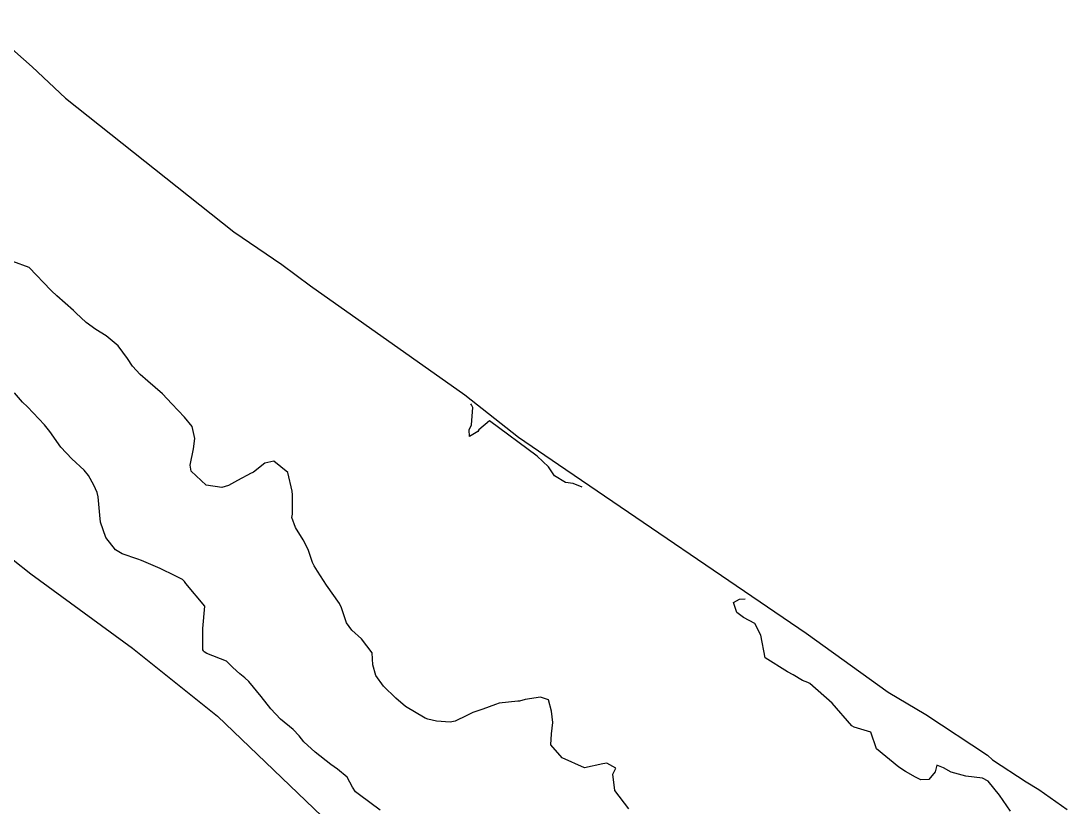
# Model space of a CAD drawing. Header units: metres. Extents: x 307586 to 320046, y 7427249 to 7434250.
# Drawn here: x 311698.7 to 311792, y 7432301.8 to 7432371.9 of the extents above; entities that cross this region are included whole.
import ezdxf

# ---------------------------------------------------------------- set-up
doc = ezdxf.new("R2010")
doc.units = ezdxf.units.M
doc.header["$MEASUREMENT"] = 0
for name, color, linetype in [('Area', 45, 'Continuous'), ('Curvas de Nivel 1m', 11, 'Continuous'), ('Curvas de Nivel 5m', 15, 'Continuous'), ('Vias Secundárias', 230, 'Continuous')]:
    doc.layers.add(name, color=color, linetype=linetype)

msp = doc.modelspace()

# ---------------------------------------------------------------- linework, layer by layer
at = {"layer": 'Area'}
msp.add_polyline3d([(311695.065, 7432371.943, 719.406), (311699.745, 7432367.839, 719.486), (311702.695, 7432365.056, 719.436), (311717.692, 7432353.137, 719.785), (311721.984, 7432350.225, 720.254), (311724.549, 7432348.33, 720.164), (311738.287, 7432338.596, 720.005), (311743.072, 7432334.836, 719.835), (311746.65, 7432332.382, 720.074), (311768.711, 7432317.344, 720.034), (311775.997, 7432312.077, 720.104), (311779.38, 7432310.106, 720.123), (311784.864, 7432306.453, 720.035), (311785.313, 7432306.052, 720.135), (311788.32, 7432304.099, 721.403), (311789.448, 7432303.395, 720.084), (311791.953, 7432301.631, 720.074)], dxfattribs=at)
at = {"layer": 'Curvas de Nivel 1m', "flags": 128}
for points, elevation in [([(311752.907, 7432301.682), (311751.65, 7432303.323), (311751.478, 7432304.784), (311751.751, 7432305.322), (311750.949, 7432305.748), (311750.581, 7432305.701), (311748.943, 7432305.35), (311746.956, 7432306.229), (311745.963, 7432307.39), (311746, 7432308.373), (311746.121, 7432309.389), (311746.002, 7432310.396), (311745.731, 7432311.393), (311745.025, 7432311.624), (311743.671, 7432311.42), (311743.167, 7432311.282), (311743.021, 7432311.271), (311741.362, 7432311.102), (311741.016, 7432310.99), (311739.907, 7432310.563), (311739.005, 7432310.265), (311738.47, 7432310.009), (311737.414, 7432309.494), (311736.992, 7432309.407), (311735.764, 7432309.512), (311734.995, 7432309.667), (311734.762, 7432309.757), (311733.012, 7432310.817), (311732.13, 7432311.559), (311731.034, 7432312.634), (311730.345, 7432313.577), (311730.096, 7432314.536), (311730.03, 7432315.58), (311729.082, 7432316.841), (311728.225, 7432317.603), (311727.759, 7432318.27), (311727.314, 7432319.617), (311727.119, 7432319.998), (311725.961, 7432321.632), (311725.155, 7432322.873), (311724.858, 7432323.343), (311724.73, 7432323.646), (311724.331, 7432324.81), (311723.87, 7432325.66), (311723.2, 7432326.778), (311722.861, 7432327.674), (311722.921, 7432327.968), (311722.944, 7432329.673), (311722.911, 7432330), (311722.529, 7432331.677), (311721.273, 7432332.683), (311720.466, 7432332.503), (311719.465, 7432331.708), (311719.338, 7432331.633), (311719.261, 7432331.599), (311718.032, 7432330.948), (311717.245, 7432330.518), (311716.646, 7432330.341), (311715.245, 7432330.555), (311713.908, 7432331.78), (311713.808, 7432332.321), (311714.121, 7432333.777), (311714.224, 7432334.708), (311713.988, 7432335.78), (311713.315, 7432336.618), (311712.171, 7432337.802), (311711.342, 7432338.687), (311710.045, 7432339.823), (311709.359, 7432340.4), (311708.682, 7432341.156), (311708.245, 7432341.847), (311707.39, 7432342.983), (311706.318, 7432343.871), (311705.408, 7432344.436), (311704.558, 7432345.037), (311703.641, 7432345.907), (311703.426, 7432346.122), (311701.937, 7432347.434), (311701.452, 7432347.862), (311701.385, 7432347.931), (311699.473, 7432349.95), (311698.006, 7432350.5)], 719), ([(311730.736, 7432301.572), (311728.916, 7432302.916), (311728.534, 7432303.211), (311728.287, 7432303.6), (311727.815, 7432304.49), (311726.939, 7432305.224), (311726.36, 7432305.626), (311724.959, 7432306.727), (311723.957, 7432307.655), (311723.516, 7432308.2), (311722.984, 7432308.756), (311721.862, 7432309.681), (311721.007, 7432310.602), (311720.137, 7432311.699), (311719.036, 7432313.036), (311718.695, 7432313.371), (311718.235, 7432313.722), (311717.61, 7432314.293), (311717.054, 7432314.838), (311715.293, 7432315.526), (311715.062, 7432315.676), (311715.019, 7432315.718), (311714.995, 7432315.761), (311714.958, 7432315.868), (311714.941, 7432317.762), (311715.113, 7432319.76), (311713.416, 7432321.786), (311713.306, 7432321.949), (311713.146, 7432322.133), (311712.474, 7432322.473), (311711.156, 7432323.114), (311709.468, 7432323.827), (311709.164, 7432323.938), (311707.751, 7432324.433), (311707.172, 7432324.777), (311706.287, 7432325.869), (311705.824, 7432327.253), (311705.765, 7432327.874), (311705.605, 7432329.501), (311705.516, 7432329.877), (311705.24, 7432330.54), (311704.76, 7432331.399), (311704.36, 7432331.893), (311703.268, 7432332.902), (311702.286, 7432333.92), (311701.297, 7432335.316), (311700.829, 7432335.935), (311699.327, 7432337.528), (311698.868, 7432337.957), (311698.148, 7432338.775)], 718)]:
    msp.add_lwpolyline(points, dxfattribs=dict(at, elevation=elevation))
at = {"layer": 'Curvas de Nivel 5m', "elevation": 720, "flags": 128}
for points in [[(311748.753, 7432330.36), (311747.932, 7432330.691), (311747.254, 7432330.779), (311746.287, 7432331.39), (311745.732, 7432332.169), (311744.722, 7432333.115), (311740.482, 7432336.292), (311739.543, 7432335.468), (311739.434, 7432335.336), (311739.301, 7432335.245), (311738.707, 7432334.889), (311738.662, 7432335.48), (311738.872, 7432335.914), (311738.99, 7432337.475), (311738.879, 7432337.704), (311738.833, 7432337.81)], [(311786.909, 7432301.462), (311785.923, 7432302.91), (311784.935, 7432304.162), (311784.422, 7432304.412), (311782.939, 7432304.581), (311781.615, 7432304.963), (311780.948, 7432305.339), (311780.353, 7432305.575), (311780.189, 7432304.978), (311779.622, 7432304.297), (311778.936, 7432304.281), (311778.452, 7432304.511), (311777.547, 7432305.011), (311776.948, 7432305.384), (311774.973, 7432307.04), (311774.462, 7432308.522), (311772.992, 7432308.968), (311772.778, 7432309.072), (311771.023, 7432311.09), (311769.04, 7432312.85), (311768.867, 7432312.938), (311768.386, 7432313.12), (311767.549, 7432313.634), (311767.05, 7432313.889), (311765.063, 7432315.16), (311764.659, 7432317.167), (311764.142, 7432318.213), (311763.108, 7432318.728), (311762.53, 7432319.196), (311762.242, 7432320.083), (311762.751, 7432320.38), (311763.283, 7432320.41)]]:
    msp.add_lwpolyline(points, dxfattribs=at)
at = {"layer": 'Vias Secundárias', "elevation": 718.959}
msp.add_lwpolyline([(311688.557, 7432331.39), (311699.629, 7432322.636), (311708.678, 7432316.021), (311716.24, 7432309.947), (311726.249, 7432300.341), (311736.918, 7432290.622), (311752.206, 7432276.956), (311765.982, 7432266.292), (311775.347, 7432256.322), (311781.397, 7432249.412), (311783.557, 7432246.82), (311784.638, 7432246.388)], dxfattribs=at)

doc.saveas('drawing.dxf')
